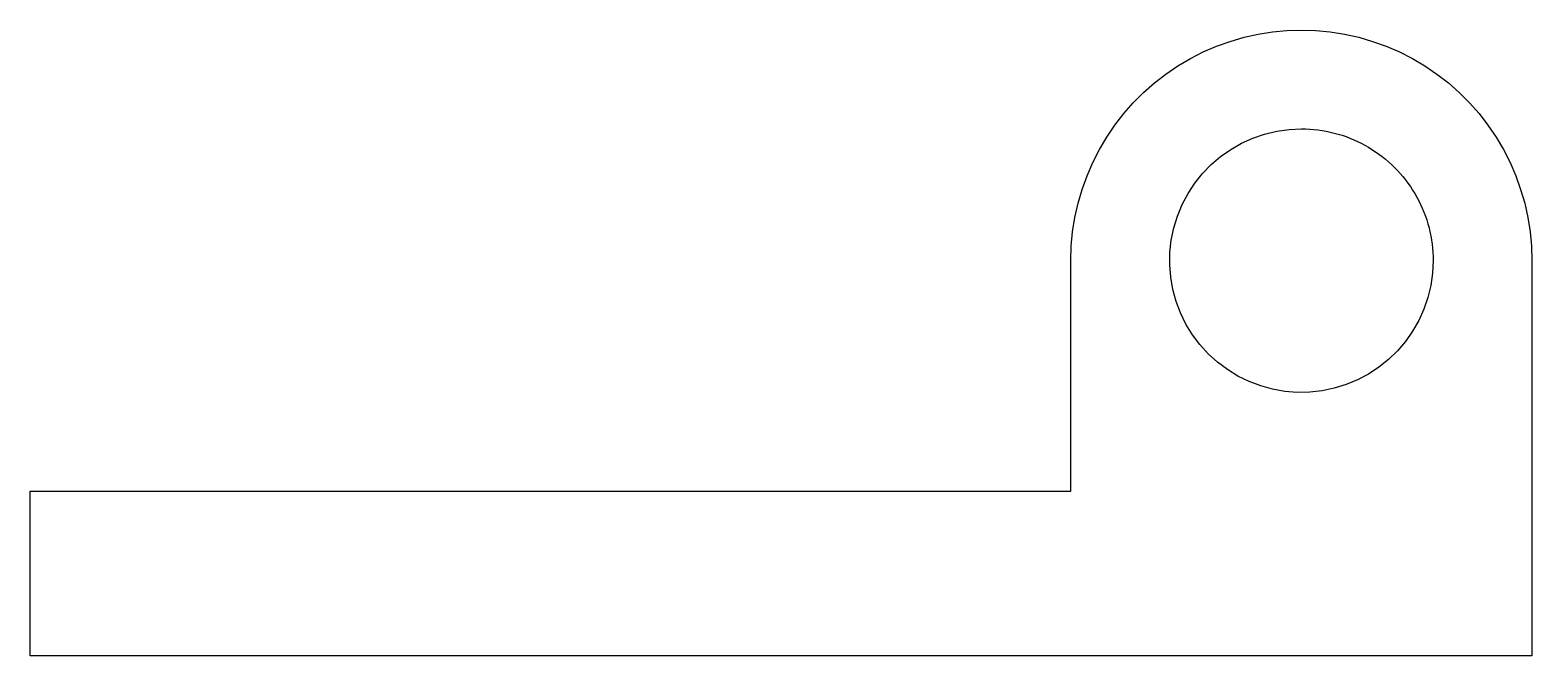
# Model space of a CAD drawing. Header units: metres. Extents: x -35.3 to 10.3, y 0 to 19.
import ezdxf

# ---------------------------------------------------------------- set-up
doc = ezdxf.new("R2010")
doc.units = ezdxf.units.M

msp = doc.modelspace()

# ---------------------------------------------------------------- linework, layer by layer
for points in [[(-3.7, 12), (-3.686, 12.44), (-3.645, 12.877), (-3.576, 13.312), (-3.48, 13.741), (-3.357, 14.163), (-3.208, 14.577), (-3.034, 14.98), (-2.834, 15.372), (-2.61, 15.751), (-2.363, 16.114), (-2.094, 16.462), (-1.803, 16.792), (-1.492, 17.103), (-1.162, 17.394), (-0.814, 17.663), (-0.451, 17.91), (-0.072, 18.134), (0.32, 18.334), (0.723, 18.508), (1.137, 18.657), (1.559, 18.78), (1.988, 18.876), (2.423, 18.945), (2.86, 18.986), (3.3, 19), (3.74, 18.986), (4.177, 18.945), (4.612, 18.876), (5.041, 18.78), (5.463, 18.657), (5.877, 18.508), (6.28, 18.334), (6.672, 18.134), (7.051, 17.91), (7.414, 17.663), (7.762, 17.394), (8.092, 17.103), (8.403, 16.792), (8.694, 16.462), (8.963, 16.114), (9.21, 15.751), (9.434, 15.372), (9.634, 14.98), (9.808, 14.577), (9.957, 14.163), (10.08, 13.741), (10.176, 13.312), (10.245, 12.877), (10.286, 12.44), (10.3, 12)], [(7.3, 12), (7.282, 11.624), (7.229, 11.25), (7.141, 10.884), (7.019, 10.528), (6.864, 10.184), (6.677, 9.857), (6.461, 9.548), (6.216, 9.262), (5.945, 9), (5.651, 8.764), (5.336, 8.557), (5.003, 8.381), (4.655, 8.236), (4.295, 8.126), (3.926, 8.049), (3.551, 8.008), (3.174, 8.002), (2.799, 8.032), (2.427, 8.096), (2.064, 8.196), (1.711, 8.329), (1.373, 8.495), (1.052, 8.692), (0.75, 8.918), (0.472, 9.172), (0.218, 9.45), (-0.008, 9.752), (-0.205, 10.073), (-0.371, 10.411), (-0.504, 10.764), (-0.604, 11.127), (-0.668, 11.499), (-0.698, 11.874), (-0.692, 12.251), (-0.651, 12.626), (-0.574, 12.995), (-0.464, 13.355), (-0.319, 13.703), (-0.143, 14.036), (0.064, 14.351), (0.3, 14.645), (0.562, 14.916), (0.848, 15.161), (1.157, 15.377), (1.484, 15.564), (1.828, 15.719), (2.184, 15.841), (2.55, 15.929), (2.924, 15.982), (3.3, 16)], [(3.3, 16), (3.426, 15.998), (3.551, 15.992), (3.676, 15.982), (3.801, 15.968), (3.926, 15.951), (4.05, 15.929), (4.173, 15.904), (4.295, 15.874), (4.416, 15.841), (4.536, 15.804), (4.655, 15.764), (4.772, 15.719), (4.889, 15.671), (5.003, 15.619), (5.116, 15.564), (5.227, 15.505), (5.336, 15.443), (5.443, 15.377), (5.548, 15.308), (5.651, 15.236), (5.752, 15.161), (5.85, 15.082), (5.945, 15), (6.038, 14.916), (6.128, 14.828), (6.216, 14.738), (6.3, 14.645), (6.382, 14.55), (6.461, 14.452), (6.536, 14.351), (6.608, 14.248), (6.677, 14.143), (6.743, 14.036), (6.805, 13.927), (6.864, 13.816), (6.919, 13.703), (6.971, 13.589), (7.019, 13.472), (7.064, 13.355), (7.104, 13.236), (7.141, 13.116), (7.174, 12.995), (7.204, 12.873), (7.229, 12.75), (7.251, 12.626), (7.268, 12.501), (7.282, 12.376), (7.292, 12.251), (7.298, 12.126), (7.3, 12)], [(-3.7, 5), (-3.7, 5.14), (-3.7, 5.28), (-3.7, 5.42), (-3.7, 5.56), (-3.7, 5.7), (-3.7, 5.84), (-3.7, 5.98), (-3.7, 6.12), (-3.7, 6.26), (-3.7, 6.4), (-3.7, 6.54), (-3.7, 6.68), (-3.7, 6.82), (-3.7, 6.96), (-3.7, 7.1), (-3.7, 7.24), (-3.7, 7.38), (-3.7, 7.52), (-3.7, 7.66), (-3.7, 7.8), (-3.7, 7.94), (-3.7, 8.08), (-3.7, 8.22), (-3.7, 8.36), (-3.7, 8.5), (-3.7, 8.64), (-3.7, 8.78), (-3.7, 8.92), (-3.7, 9.06), (-3.7, 9.2), (-3.7, 9.34), (-3.7, 9.48), (-3.7, 9.62), (-3.7, 9.76), (-3.7, 9.9), (-3.7, 10.04), (-3.7, 10.18), (-3.7, 10.32), (-3.7, 10.46), (-3.7, 10.6), (-3.7, 10.74), (-3.7, 10.88), (-3.7, 11.02), (-3.7, 11.16), (-3.7, 11.3), (-3.7, 11.44), (-3.7, 11.58), (-3.7, 11.72), (-3.7, 11.86), (-3.7, 12)], [(-3.7, 5), (-3.7, 5.14), (-3.7, 5.28), (-3.7, 5.42), (-3.7, 5.56), (-3.7, 5.7), (-3.7, 5.84), (-3.7, 5.98), (-3.7, 6.12), (-3.7, 6.26), (-3.7, 6.4), (-3.7, 6.54), (-3.7, 6.68), (-3.7, 6.82), (-3.7, 6.96), (-3.7, 7.1), (-3.7, 7.24), (-3.7, 7.38), (-3.7, 7.52), (-3.7, 7.66), (-3.7, 7.8), (-3.7, 7.94), (-3.7, 8.08), (-3.7, 8.22), (-3.7, 8.36), (-3.7, 8.5), (-3.7, 8.64), (-3.7, 8.78), (-3.7, 8.92), (-3.7, 9.06), (-3.7, 9.2), (-3.7, 9.34), (-3.7, 9.48), (-3.7, 9.62), (-3.7, 9.76), (-3.7, 9.9), (-3.7, 10.04), (-3.7, 10.18), (-3.7, 10.32), (-3.7, 10.46), (-3.7, 10.6), (-3.7, 10.74), (-3.7, 10.88), (-3.7, 11.02), (-3.7, 11.16), (-3.7, 11.3), (-3.7, 11.44), (-3.7, 11.58), (-3.7, 11.72), (-3.7, 11.86), (-3.7, 12)], [(10.3, 12), (10.3, 11.76), (10.3, 11.52), (10.3, 11.28), (10.3, 11.04), (10.3, 10.8), (10.3, 10.56), (10.3, 10.32), (10.3, 10.08), (10.3, 9.84), (10.3, 9.6), (10.3, 9.36), (10.3, 9.12), (10.3, 8.88), (10.3, 8.64), (10.3, 8.4), (10.3, 8.16), (10.3, 7.92), (10.3, 7.68), (10.3, 7.44), (10.3, 7.2), (10.3, 6.96), (10.3, 6.72), (10.3, 6.48), (10.3, 6.24), (10.3, 6), (10.3, 5.76), (10.3, 5.52), (10.3, 5.28), (10.3, 5.04), (10.3, 4.8), (10.3, 4.56), (10.3, 4.32), (10.3, 4.08), (10.3, 3.84), (10.3, 3.6), (10.3, 3.36), (10.3, 3.12), (10.3, 2.88), (10.3, 2.64), (10.3, 2.4), (10.3, 2.16), (10.3, 1.92), (10.3, 1.68), (10.3, 1.44), (10.3, 1.2), (10.3, 0.96), (10.3, 0.72), (10.3, 0.48), (10.3, 0.24), (10.3, 0)], [(-35.3, 0), (-35.3, 0.1), (-35.3, 0.2), (-35.3, 0.3), (-35.3, 0.4), (-35.3, 0.5), (-35.3, 0.6), (-35.3, 0.7), (-35.3, 0.8), (-35.3, 0.9), (-35.3, 1), (-35.3, 1.1), (-35.3, 1.2), (-35.3, 1.3), (-35.3, 1.4), (-35.3, 1.5), (-35.3, 1.6), (-35.3, 1.7), (-35.3, 1.8), (-35.3, 1.9), (-35.3, 2), (-35.3, 2.1), (-35.3, 2.2), (-35.3, 2.3), (-35.3, 2.4), (-35.3, 2.5), (-35.3, 2.6), (-35.3, 2.7), (-35.3, 2.8), (-35.3, 2.9), (-35.3, 3), (-35.3, 3.1), (-35.3, 3.2), (-35.3, 3.3), (-35.3, 3.4), (-35.3, 3.5), (-35.3, 3.6), (-35.3, 3.7), (-35.3, 3.8), (-35.3, 3.9), (-35.3, 4), (-35.3, 4.1), (-35.3, 4.2), (-35.3, 4.3), (-35.3, 4.4), (-35.3, 4.5), (-35.3, 4.6), (-35.3, 4.7), (-35.3, 4.8), (-35.3, 4.9), (-35.3, 5)], [(-35.3, 5), (-34.668, 5), (-34.036, 5), (-33.404, 5), (-32.772, 5), (-32.14, 5), (-31.508, 5), (-30.876, 5), (-30.244, 5), (-29.612, 5), (-28.98, 5), (-28.348, 5), (-27.716, 5), (-27.084, 5), (-26.452, 5), (-25.82, 5), (-25.188, 5), (-24.556, 5), (-23.924, 5), (-23.292, 5), (-22.66, 5), (-22.028, 5), (-21.396, 5), (-20.764, 5), (-20.132, 5), (-19.5, 5), (-18.868, 5), (-18.236, 5), (-17.604, 5), (-16.972, 5), (-16.34, 5), (-15.708, 5), (-15.076, 5), (-14.444, 5), (-13.812, 5), (-13.18, 5), (-12.548, 5), (-11.916, 5), (-11.284, 5), (-10.652, 5), (-10.02, 5), (-9.388, 5), (-8.756, 5), (-8.124, 5), (-7.492, 5), (-6.86, 5), (-6.228, 5), (-5.596, 5), (-4.964, 5), (-4.332, 5), (-3.7, 5)], [(-20, 5), (-19.674, 5), (-19.348, 5), (-19.022, 5), (-18.696, 5), (-18.37, 5), (-18.044, 5), (-17.718, 5), (-17.392, 5), (-17.066, 5), (-16.74, 5), (-16.414, 5), (-16.088, 5), (-15.762, 5), (-15.436, 5), (-15.11, 5), (-14.784, 5), (-14.458, 5), (-14.132, 5), (-13.806, 5), (-13.48, 5), (-13.154, 5), (-12.828, 5), (-12.502, 5), (-12.176, 5), (-11.85, 5), (-11.524, 5), (-11.198, 5), (-10.872, 5), (-10.546, 5), (-10.22, 5), (-9.894, 5), (-9.568, 5), (-9.242, 5), (-8.916, 5), (-8.59, 5), (-8.264, 5), (-7.938, 5), (-7.612, 5), (-7.286, 5), (-6.96, 5), (-6.634, 5), (-6.308, 5), (-5.982, 5), (-5.656, 5), (-5.33, 5), (-5.004, 5), (-4.678, 5), (-4.352, 5), (-4.026, 5), (-3.7, 5)], [(10.3, 0), (9.388, 0), (8.476, 0), (7.564, 0), (6.652, 0), (5.74, 0), (4.828, 0), (3.916, 0), (3.004, 0), (2.092, 0), (1.18, 0), (0.268, 0), (-0.644, 0), (-1.556, 0), (-2.468, 0), (-3.38, 0), (-4.292, 0), (-5.204, 0), (-6.116, 0), (-7.028, 0), (-7.94, 0), (-8.852, 0), (-9.764, 0), (-10.676, 0), (-11.588, 0), (-12.5, 0), (-13.412, 0), (-14.324, 0), (-15.236, 0), (-16.148, 0), (-17.06, 0), (-17.972, 0), (-18.884, 0), (-19.796, 0), (-20.708, 0), (-21.62, 0), (-22.532, 0), (-23.444, 0), (-24.356, 0), (-25.268, 0), (-26.18, 0), (-27.092, 0), (-28.004, 0), (-28.916, 0), (-29.828, 0), (-30.74, 0), (-31.652, 0), (-32.564, 0), (-33.476, 0), (-34.388, 0), (-35.3, 0)]]:
    msp.add_lwpolyline(points)

doc.saveas('drawing.dxf')
